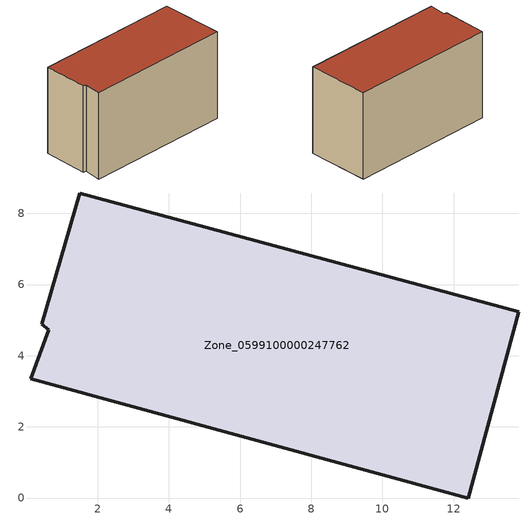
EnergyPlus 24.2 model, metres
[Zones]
Zone_0599100000247762
 floor ground (C_G): 0.12,3.35 0.62,4.73 0.43,4.88 1.49,8.57 13.83,5.23 12.42,0 z0
 wall outside (C_F): 12.42,0 13.83,5.23 1.49,8.57 0.43,4.88 0.62,4.73 0.12,3.35 12.42,0 z0:7.65
 roof outside (C_R): 0.62,4.73 0.12,3.35 12.42,0 13.83,5.23 1.49,8.57 0.43,4.88 z7.65
[BUILDING]
Pand.0599100000247762: North Axis=0; Terrain=City; Loads Convergence Tolerance Value=0.04; Temperature Convergence Tolerance Value=0.4; Solar Distribution=FullExterior; Maximum Number of Warmup Days=25; Minimum Number of Warmup Days=1
[Site:Location]
Rotterdam.The.Hague.AP_ZH_NLD Design_Conditions: Latitude=51.96; Longitude=4.45; Time Zone=1; Elevation=-4.5
[SITE:GROUNDTEMPERATURE:BUILDINGSURFACE]
18, 18, 18, 18, 18, 18, 18, 18, 18, 18, 18, 18
[MATERIAL] Thermal Absorptance=0.9; Solar Absorptance=0.7; Visible Absorptance=0.7
Name | Roughness | Thickness | Conductivity | Density | Specific Heat
G.TI.1975-1991 | MediumSmooth | 0.15 | 0.288461 | 540 | 1210
F.TI.1975-1991 | Rough | 0.3 | 0.230769 | 1920 | 840
R.TI.1975-1991 | MediumRough | 0.2 | 0.153846 | 1500 | 1000
[CONSTRUCTION]
C_G: G.TI.1975-1991
C_F: F.TI.1975-1991
C_R: R.TI.1975-1991
[ZONE]
Zone_0599100000247762: Type=1; Multiplier=1; Ceiling Height=Autocalculate; Volume=Autocalculate; Floor Area=autocalculate; Part of Total Floor Area=Yes
[ZONEINFILTRATION:DESIGNFLOWRATE]
Infil_Zone_0599100000247762: Zone or ZoneList or Space or SpaceList=Zone_0599100000247762; Schedule=AlwaysOn; Design Flow Rate Calculation Method=Flow/Area; Flow Rate per Floor Area=0.003; Constant Term Coefficient=1; Temperature Term Coefficient=0; Velocity Term Coefficient=0; Velocity Squared Term Coefficient=0
[HVACTEMPLATE:ZONE:IDEALLOADSAIRSYSTEM]
Zone_0599100000247762: Maximum Heating Supply Air Temperature=50; Minimum Cooling Supply Air Temperature=13; Maximum Heating Supply Air Humidity Ratio=0.0156; Minimum Cooling Supply Air Humidity Ratio=0.0077; Heating Limit=NoLimit; Cooling Limit=NoLimit; Dehumidification Control Type=ConstantSensibleHeatRatio; Cooling Sensible Heat Ratio=0.7; Dehumidification Setpoint=60; Humidification Control Type=None; Humidification Setpoint=30; Outdoor Air Method=None; Outdoor Air Flow Rate per Person=0.00944; Outdoor Air Flow Rate per Zone Floor Area=0; Outdoor Air Flow Rate per Zone=0; Demand Controlled Ventilation Type=None; Outdoor Air Economizer Type=NoEconomizer; Heat Recovery Type=None; Sensible Heat Recovery Effectiveness=0.7; Latent Heat Recovery Effectiveness=0.65
[ZONECONTROL:THERMOSTAT]
ThermostatControl_Zone_0599100000247762: Zone or ZoneList=Zone_0599100000247762; Control Type Schedule=DualSetpointControlType; Control 1=Thermostat_Zone_0599100000247762; Temperature Difference Between Cutout And Setpoint=0
[THERMOSTATSETPOINT:DUALSETPOINT]
Thermostat_Zone_0599100000247762: Heating Setpoint Temperature Schedule=HeatingSetpoint_Zone_0599100000247762; Cooling Setpoint Temperature Schedule=CoolingSetpoint_Zone_0599100000247762
[SCHEDULE:COMPACT]
HeatingSetpoint_Zone_0599100000247762: Through: 12/31, For: AllDays, Until: 24:00, 21
CoolingSetpoint_Zone_0599100000247762: Through: 12/31, For: AllDays, Until: 24:00, 24
DualSetpointControlType: Through: 12/31, For: AllDays, Until: 24:00, 4
AlwaysOn: Through: 12/31, For: AllDays, Until: 24:00, 1
